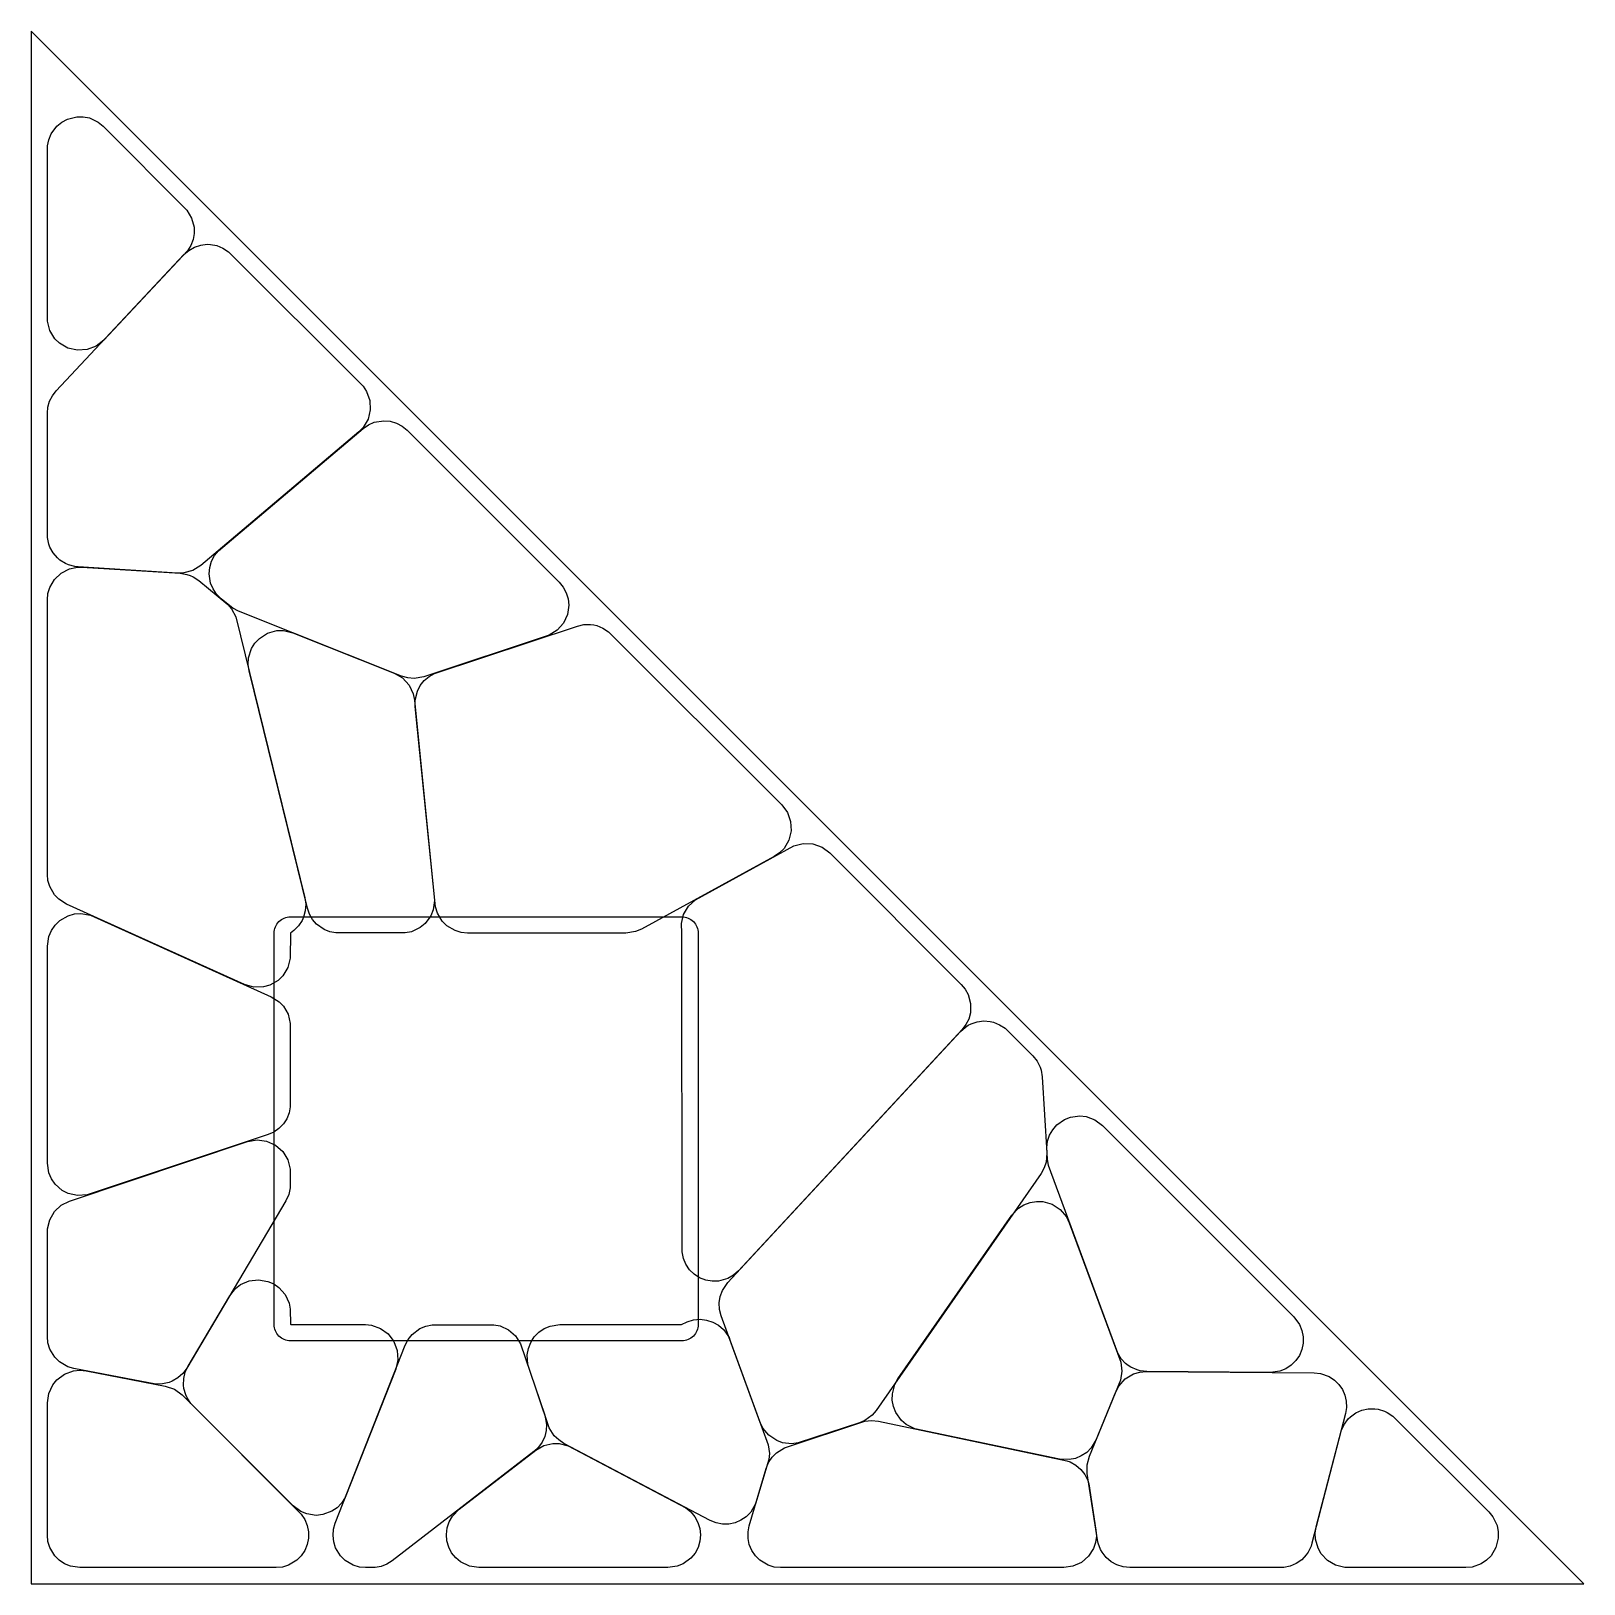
# Model space of a CAD drawing. Header units: metres. Extents: x 0 to 476, y 0 to 476.
import ezdxf

# ---------------------------------------------------------------- set-up
doc = ezdxf.new("R2010")
doc.units = ezdxf.units.M
for name, color, linetype in [('CELLS', 5, 'Continuous'), ('LOGO', 3, 'Continuous'), ('OUTLINE', 7, 'Continuous')]:
    doc.layers.add(name, color=color, linetype=linetype)

msp = doc.modelspace()

# ---------------------------------------------------------------- linework, layer by layer
at = {"layer": 'CELLS'}
for points in [[(22.29, 381.27), (19.96, 379.43), (17.19, 378.35), (14.22, 378.14), (11.32, 378.81), (8.75, 380.3), (7.33, 381.69), (5.78, 384.23), (5.05, 387.12), (5.05, 440.77), (5.43, 442.69), (6.18, 444.5), (7.93, 446.86), (9.44, 448.1), (11.17, 449.03), (14.02, 449.74), (15.98, 449.74), (17.9, 449.36), (20.56, 448.1), (22.07, 446.86), (47.73, 421.14), (49.22, 418.68), (49.95, 415.9), (49.98, 413.98), (49.64, 412.09), (48.95, 410.29), (47.93, 408.67), (22.29, 381.27)], [(46.87, 407.47), (48.37, 408.78), (50.11, 409.77), (52.01, 410.39), (54, 410.63), (55, 410.59), (56.97, 410.23), (58.82, 409.47), (60.49, 408.37), (101.75, 367.11), (102.84, 365.49), (103.83, 362.76), (103.99, 359.85), (103.3, 357.02), (101.83, 354.51), (100.48, 353.12), (51.99, 312.2), (49.57, 310.69), (46.83, 309.93), (44.92, 309.86), (14.39, 311.74), (13.39, 311.85), (11.45, 312.37), (10.53, 312.78), (8.83, 313.85), (8.07, 314.51), (6.77, 316.04), (5.8, 317.8), (5.45, 318.75), (5.05, 320.72), (5, 358.87), (5.18, 360.75), (5.7, 362.55), (6.55, 364.23), (7.71, 365.71), (46.87, 407.47)], [(58.25, 302), (56.87, 303.37), (55.78, 304.98), (55.02, 306.78), (54.58, 309.66), (54.75, 311.6), (55.3, 313.47), (56.2, 315.2), (57.41, 316.72), (101.77, 354.21), (103.4, 355.33), (105.22, 356.11), (108.15, 356.57), (110.12, 356.38), (112.01, 355.82), (113.76, 354.89), (115.29, 353.64), (161.89, 307.04), (163.12, 305.55), (164.04, 303.84), (164.61, 301.99), (164.81, 300.06), (164.42, 297.19), (163.22, 294.55), (161.31, 292.37), (158.85, 290.82), (120.4, 278.09), (117.46, 277.58), (115.48, 277.74), (113.57, 278.29), (63.63, 298.2), (61.83, 299.14), (58.25, 302)], [(45.71, 309.81), (47.75, 309.47), (48.74, 309.14), (49.69, 308.71), (51.42, 307.58), (60.3, 300.27), (61.49, 298.86), (62.74, 296.4), (83.91, 210.34), (84.19, 208.33), (84.17, 207.31), (84.06, 206.3), (83.52, 204.34), (83.1, 203.41), (81.99, 201.7), (80.57, 200.25), (79.52, 199.49), (79.45, 191.83), (78.71, 188.94), (77.16, 186.4), (75.73, 185.01), (73.15, 183.52), (71.23, 182.98), (68.25, 182.91), (65.38, 183.72), (10.88, 208.36), (8.47, 209.9), (7.15, 211.28), (5.72, 213.75), (5.18, 215.58), (5, 217.48), (5, 301.68), (5.18, 303.59), (5.73, 305.43), (7.17, 307.91), (9.27, 309.88), (11.83, 311.17), (13.7, 311.6), (15.61, 311.66), (45.71, 309.81)], [(66.83, 279.9), (66.55, 281.87), (66.67, 283.85), (67.57, 286.69), (68.62, 288.38), (69.98, 289.83), (72.49, 291.43), (75.36, 292.21), (77.35, 292.25), (80.25, 291.57), (111.31, 279.19), (113.87, 277.7), (115.88, 275.52), (117.16, 272.85), (117.55, 270.9), (123.68, 209.52), (123.26, 206.61), (122.51, 204.8), (120.76, 202.44), (119.24, 201.19), (116.59, 199.93), (114.66, 199.55), (93.46, 199.55), (91.6, 199.9), (89.84, 200.61), (87.52, 202.25), (86.28, 203.68), (85.32, 205.32), (84.7, 207.12), (66.83, 279.9)], [(167.52, 293.63), (169.47, 294.07), (171.48, 294.1), (172.47, 293.97), (173.45, 293.74), (175.31, 292.99), (176.98, 291.88), (230.1, 238.82), (231.85, 236.48), (232.84, 233.73), (232.99, 230.82), (232.3, 227.98), (230.81, 225.47), (229.44, 224.08), (227.83, 222.98), (187.14, 200.73), (185.3, 199.95), (182.34, 199.5), (133.78, 199.5), (131.84, 199.69), (129.96, 200.26), (127.45, 201.76), (126.06, 203.15), (124.55, 205.66), (123.98, 207.53), (117.75, 268.96), (117.74, 270.89), (118.42, 273.7), (119.31, 275.41), (120.51, 276.92), (121.98, 278.17), (123.67, 279.11), (167.52, 293.63)], [(199.48, 199.49), (199.34, 202.4), (200.03, 205.23), (201.52, 207.73), (203.66, 209.71), (233.86, 226.22), (236.72, 226.96), (239.68, 226.83), (242.46, 225.85), (244.84, 224.09), (285.13, 183.79), (286.35, 182.32), (287.27, 180.64), (288, 177.87), (287.92, 175.01), (287.41, 173.16), (286.56, 171.45), (285.4, 169.93), (216.83, 95.95), (215.34, 94.63), (213.62, 93.64), (210.75, 92.83), (208.76, 92.78), (206.79, 93.12), (204.94, 93.85), (203.27, 94.93), (201.84, 96.32), (200.72, 97.97), (199.94, 99.8), (199.55, 101.76), (199.48, 199.49)], [(73.62, 179.99), (76.03, 178.45), (77.35, 177.08), (78.78, 174.61), (79.45, 171.83), (79.45, 146.26), (79.09, 144.38), (78.37, 142.6), (77.33, 140.99), (75.99, 139.61), (74.42, 138.51), (72.67, 137.74), (17.21, 119.24), (14.24, 119.02), (11.34, 119.68), (9.57, 120.59), (7.34, 122.57), (6.22, 124.21), (5.44, 126.04), (5, 128.99), (5, 195.53), (5.44, 198.47), (6.22, 200.31), (7.34, 201.96), (8.77, 203.35), (11.35, 204.84), (13.27, 205.37), (15.26, 205.52), (18.19, 205), (73.62, 179.99)], [(311.4, 132.19), (311.16, 129.33), (310.56, 127.52), (309.62, 125.86), (259, 53.16), (257.82, 51.75), (255.61, 50.11), (253.93, 49.38), (235.11, 43.21), (233.21, 42.97), (230.35, 43.29), (228.55, 43.96), (226.17, 45.57), (224.34, 47.79), (223.51, 49.52), (211.53, 82.21), (211.04, 84.14), (210.93, 86.14), (211.23, 88.11), (211.91, 89.98), (213.59, 92.45), (284.88, 169.37), (286.39, 170.7), (287.23, 171.24), (288.13, 171.7), (290.03, 172.33), (292.03, 172.57), (294.03, 172.41), (295.01, 172.17), (296.87, 171.42), (298.54, 170.32), (299.29, 169.64), (307.06, 161.87), (308.36, 160.27), (309.31, 158.43), (309.63, 157.45), (309.97, 155.41), (311.4, 132.19)], [(341.98, 65.12), (339.98, 65.33), (339.01, 65.59), (337.16, 66.4), (336.31, 66.93), (335.52, 67.55), (334.14, 69.02), (333.08, 70.73), (311.83, 128.26), (311.52, 130.18), (311.35, 133.8), (311.6, 135.72), (312.22, 137.54), (313.17, 139.22), (314.44, 140.68), (316.79, 142.36), (318.59, 143.06), (321.46, 143.45), (323.38, 143.24), (326.09, 142.25), (328.41, 140.52), (387.04, 81.89), (388.79, 79.52), (389.54, 77.71), (389.92, 75.78), (389.92, 73.81), (389.53, 71.88), (388.77, 70.07), (387.67, 68.44), (386.27, 67.05), (384.63, 65.97), (382.81, 65.23), (379.89, 64.82), (341.98, 65.12)], [(66.33, 135.61), (69.26, 136.13), (72.22, 135.75), (74.93, 134.53), (77.16, 132.55), (78.72, 130.01), (79.45, 127.12), (79.44, 121.42), (78.99, 119.34), (78.1, 117.39), (47.75, 66.14), (46.54, 64.5), (45.02, 63.14), (43.26, 62.12), (42.31, 61.75), (40.32, 61.3), (38.28, 61.27), (13.12, 66.04), (11.23, 66.6), (8.69, 68.1), (7.29, 69.49), (5.77, 72.01), (5.19, 73.9), (5, 75.86), (5.05, 108.86), (5.73, 111.65), (7.17, 114.13), (9.26, 116.09), (11.83, 117.38), (66.33, 135.61)], [(326.49, 44.27), (324.98, 41.73), (323.58, 40.33), (321.93, 39.24), (320.1, 38.49), (318.16, 38.11), (315.2, 38.28), (270.94, 47.58), (268.29, 48.87), (266.78, 50.14), (265.06, 52.53), (264.33, 54.36), (263.98, 56.3), (264.01, 58.27), (264.78, 61.11), (265.74, 62.83), (300.66, 112.99), (302.69, 115.14), (304.36, 116.2), (306.21, 116.91), (308.16, 117.25), (310.14, 117.19), (312.99, 116.39), (315.47, 114.78), (317.38, 112.52), (318.25, 110.74), (334, 67.94), (334.34, 65.18), (333.91, 62.44), (326.49, 44.27)], [(79.67, 79.5), (102.47, 79.5), (104.4, 79.31), (107.14, 78.34), (109.49, 76.62), (111.24, 74.3), (112.25, 71.58), (112.44, 68.68), (111.78, 65.85), (96.27, 26.47), (95.2, 24.8), (93.82, 23.38), (92.19, 22.26), (89.41, 21.24), (87.44, 21.03), (84.51, 21.44), (82.68, 22.19), (80.3, 23.95), (49.66, 54.6), (48.98, 55.36), (47.86, 57.05), (47.44, 57.97), (46.88, 59.92), (46.76, 60.93), (46.81, 62.95), (47.27, 64.93), (48.12, 66.77), (60.9, 88.33), (62.71, 90.58), (64.24, 91.75), (66.89, 92.89), (69.76, 93.23), (72.6, 92.74), (74.37, 91.97), (75.96, 90.87), (77.87, 88.71), (79.08, 86.09), (79.45, 84.2), (79.5, 79.67), (79.67, 79.5)], [(199.33, 79.5), (201.16, 80.39), (203.08, 80.96), (205.08, 81.13), (207.07, 80.9), (208.98, 80.28), (210.73, 79.29), (212.24, 77.97), (212.89, 77.21), (213.94, 75.5), (214.33, 74.57), (225.98, 42.67), (226.31, 39.96), (226.12, 38.14), (222.08, 24.55), (220.59, 22.02), (219.21, 20.62), (217.58, 19.53), (215.78, 18.76), (213.86, 18.37), (211.9, 18.36), (209.97, 18.73), (208.16, 19.47), (163.33, 43.09), (161.74, 44.13), (160.38, 45.45), (158.86, 47.86), (152.31, 67.26), (152.08, 70.23), (152.43, 72.2), (153.15, 74.05), (154.23, 75.73), (155.62, 77.16), (157.27, 78.28), (159.11, 79.05), (162.06, 79.5), (199.33, 79.5)], [(102.56, 5), (100.63, 5.19), (98.77, 5.75), (96.27, 7.23), (94.89, 8.59), (93.37, 11.07), (92.78, 12.92), (92.57, 14.85), (92.73, 16.79), (93.26, 18.65), (114.65, 73.15), (115.56, 74.93), (116.8, 76.48), (119.17, 78.28), (121.01, 79.06), (122.96, 79.45), (141.9, 79.45), (143.78, 79.09), (146.38, 77.89), (148.54, 76.01), (150.07, 73.59), (157.51, 51.72), (158.03, 48.92), (157.92, 47.01), (157.46, 45.17), (156.65, 43.44), (155.53, 41.9), (154.14, 40.6), (110.64, 7.08), (109.05, 6.08), (107.31, 5.39), (105.47, 5.04), (102.56, 5)], [(41.15, 60.67), (43.95, 59.68), (46.34, 57.92), (82.84, 21.34), (83.93, 19.71), (84.68, 17.9), (85.06, 15.98), (85.06, 14.02), (84.68, 12.1), (83.93, 10.29), (82.84, 8.66), (81.45, 7.27), (78.94, 5.76), (77.06, 5.19), (75.11, 5), (15, 5), (12.1, 5.43), (10.29, 6.18), (8.66, 7.27), (7.27, 8.66), (5.76, 11.17), (5.19, 13.05), (5, 15), (5, 55.5), (5.43, 58.39), (6.67, 61.03), (7.91, 62.55), (10.25, 64.29), (12.99, 65.29), (14.94, 65.5), (16.88, 65.32), (41.15, 60.67)], [(393.33, 64.71), (395.22, 64.52), (397.92, 63.56), (399.51, 62.51), (400.88, 61.18), (401.97, 59.61), (402.74, 57.86), (403.16, 56), (403.23, 54.09), (402.93, 52.21), (392.64, 12.49), (392.34, 11.53), (391.45, 9.71), (390.87, 8.88), (389.48, 7.41), (387.82, 6.26), (385.96, 5.46), (383.98, 5.05), (382.96, 5), (336.79, 5), (334.77, 5.2), (332.84, 5.81), (331.08, 6.79), (329.54, 8.11), (328.3, 9.7), (327.81, 10.59), (327.11, 12.48), (326.9, 13.48), (323.76, 33.83), (323.71, 36.54), (324.39, 39.16), (332.51, 58.91), (333.43, 60.66), (335.42, 62.86), (337.97, 64.37), (339.86, 64.94), (341.83, 65.12), (393.33, 64.71)], [(393.94, 17.51), (401.68, 47.19), (402.56, 48.98), (403.77, 50.57), (404.49, 51.27), (406.12, 52.42), (407.95, 53.23), (409.91, 53.66), (411.91, 53.69), (412.9, 53.56), (414.82, 52.99), (415.72, 52.57), (417.39, 51.47), (446.86, 22.07), (448.1, 20.56), (449.36, 17.9), (449.74, 15.98), (449.74, 14.02), (449.03, 11.17), (447.52, 8.66), (446.13, 7.27), (444.5, 6.18), (441.74, 5.19), (439.79, 5), (402.67, 5.05), (399.88, 5.73), (397.4, 7.17), (395.43, 9.27), (394.49, 10.93), (393.71, 13.7), (393.64, 15.61), (393.94, 17.51)], [(229.73, 5), (227.78, 5.19), (225.91, 5.76), (223.4, 7.26), (222.02, 8.63), (220.93, 10.26), (220.17, 12.06), (219.78, 13.97), (219.77, 15.93), (220.14, 17.84), (225.36, 35.42), (226.08, 37.2), (227.13, 38.82), (228.47, 40.2), (230.91, 41.73), (255.56, 49.86), (257.64, 50.08), (259.73, 49.87), (317.53, 37.74), (318.48, 37.39), (320.24, 36.41), (321.77, 35.09), (323, 33.5), (323.89, 31.69), (324.19, 30.72), (326.43, 16.52), (326.54, 14.62), (326.29, 12.72), (325.67, 10.91), (324.14, 8.49), (321.98, 6.61), (319.38, 5.41), (316.55, 5), (229.73, 5)], [(154.71, 41.04), (157.19, 42.43), (159.96, 43.08), (161.86, 43.06), (164.61, 42.37), (200.7, 23.35), (202.22, 22.11), (203.48, 20.6), (204.41, 18.87), (204.99, 16.99), (205.19, 15.03), (205, 13.08), (204.44, 11.2), (203.52, 9.46), (202.27, 7.94), (199.91, 6.19), (198.1, 5.43), (195.19, 5), (137.3, 5), (134.36, 5.44), (131.68, 6.73), (130.16, 8), (128.92, 9.55), (128.01, 11.31), (127.46, 13.22), (127.3, 15.2), (127.54, 17.17), (128.16, 19.05), (129.14, 20.78), (131.2, 22.92), (154.71, 41.04)]]:
    msp.add_lwpolyline(points, close=True, dxfattribs=at)
at = {"layer": 'LOGO'}
msp.add_lwpolyline([(79.5, 74.5), (79.01, 74.52), (78.52, 74.6), (78.05, 74.72), (77.59, 74.88), (77.14, 75.09), (76.72, 75.34), (76.33, 75.63), (75.96, 75.96), (75.63, 76.33), (75.34, 76.72), (75.09, 77.14), (74.88, 77.59), (74.72, 78.05), (74.6, 78.52), (74.52, 79.01), (74.5, 79.5), (74.5, 199.5), (74.52, 199.99), (74.6, 200.48), (74.72, 200.95), (74.88, 201.41), (75.09, 201.86), (75.34, 202.28), (75.63, 202.67), (75.96, 203.04), (76.33, 203.37), (76.72, 203.66), (77.14, 203.91), (77.59, 204.12), (78.05, 204.28), (78.52, 204.4), (79.01, 204.48), (79.5, 204.5), (199.5, 204.5), (199.99, 204.48), (200.48, 204.4), (200.95, 204.28), (201.41, 204.12), (201.86, 203.91), (202.28, 203.66), (202.67, 203.37), (203.04, 203.04), (203.37, 202.67), (203.66, 202.28), (203.91, 201.86), (204.12, 201.41), (204.28, 200.95), (204.4, 200.48), (204.48, 199.99), (204.5, 199.5), (204.5, 79.5), (204.48, 79.01), (204.4, 78.52), (204.28, 78.05), (204.12, 77.59), (203.91, 77.14), (203.66, 76.72), (203.37, 76.33), (203.04, 75.96), (202.67, 75.63), (202.28, 75.34), (201.86, 75.09), (201.41, 74.88), (200.95, 74.72), (200.48, 74.6), (199.99, 74.52), (199.5, 74.5), (79.5, 74.5)], close=True, dxfattribs=at)
at = {"layer": 'OUTLINE'}
msp.add_lwpolyline([(0, 0), (476, 0), (0, 476), (0, 0)], close=True, dxfattribs=at)

doc.saveas('drawing.dxf')
